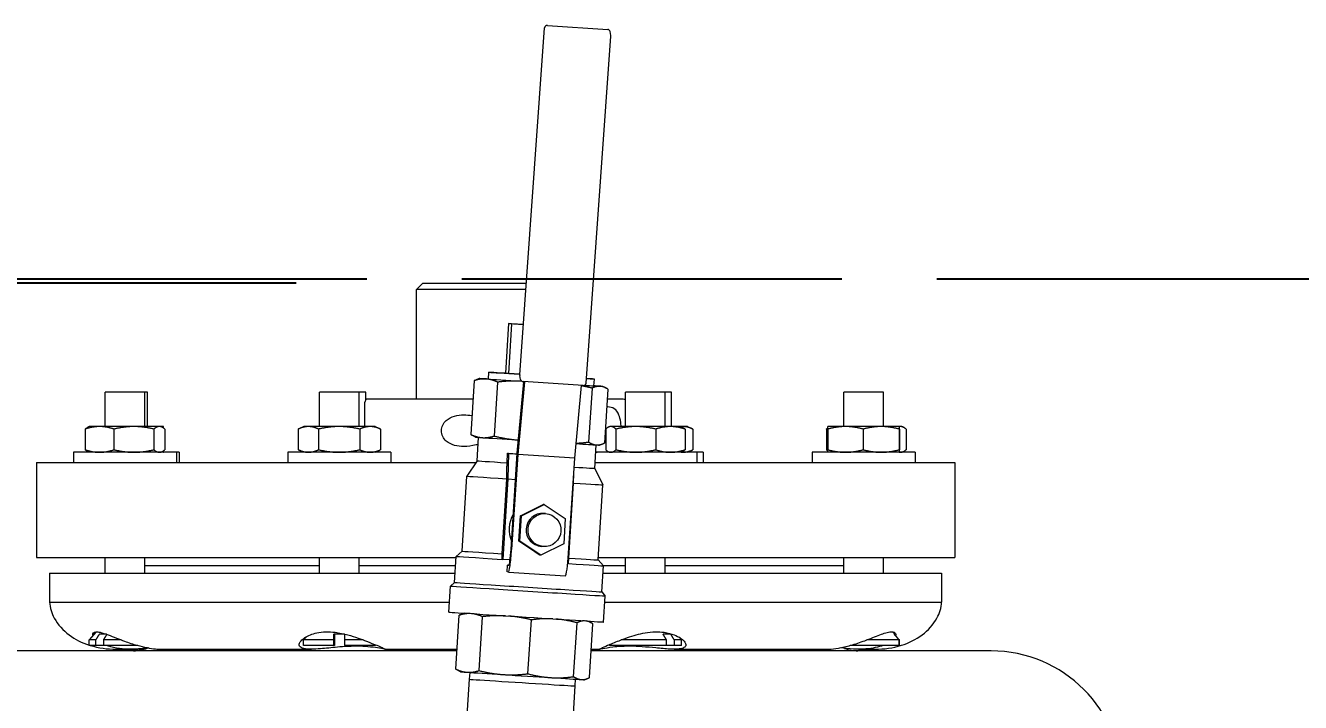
# Model space of a CAD drawing. Header units: inches. Extents: x 20 to 536, y 8 to 344.
# Drawn here: x 105.09 to 115.15, y 153.68 to 159.03 of the extents above; entities that cross this region are included whole.
import ezdxf

# ---------------------------------------------------------------- set-up
doc = ezdxf.new("R2010")
doc.units = ezdxf.units.IN
doc.header["$LTSCALE"] = 16
doc.header["$MEASUREMENT"] = 0
doc.linetypes.add('DASHED_SPACE', pattern=[0.2067, 0.1654, -0.0413])
for name, color, linetype, lineweight in [('Dimension (ANSI)', 7, 'Continuous', 25), ('Sketch Geometry (ANSI)', 7, 'Continuous', 25), ('Visible (ANSI)', 7, 'Continuous', 50)]:
    doc.layers.add(name, color=color, linetype=linetype, lineweight=lineweight)
doc.styles.add('MEMCOR Medium', font='arial.ttf')
doc.dimstyles.new('Default (ANSI)', dxfattribs={"dimscale": 16, "dimtxt": 0.15, "dimasz": 0.098425, "dimexe": 0.125, "dimexo": 0.0625, "dimgap": 0.031496, "dimtad": 0, "dimtih": 1, "dimtoh": 1, "dimdec": 4, "dimrnd": 1e-08, "dimzin": 3, "dimdsep": 46, "dimlunit": 5, "dimtxsty": 'MEMCOR Medium', "dimcen": 0.09, "dimdle": 0.393701, "dimclrd": 256, "dimclre": 256, "dimclrt": 256, "dimadec": 0, "dimazin": 1, "dimtfac": 0.8, "dimtofl": 0, "dimtmove": 0, "dimatfit": 3, "dimfxl": 1, "dimfrac": 1, "dimtolj": 1, "dimtzin": 4, "dimlwd": -1, "dimlwe": -1, "dimarcsym": 0})

# ---------------------------------------------------------------- blocks, each defined once
blk = doc.blocks.new('*D23')
at = {"layer": 'Defpoints', "color": 0, "transparency": 16777216}
for p in [(35.249, 156.991), (108.224, 156.991), (86.004, 47.744)]:
    blk.add_point(p, dxfattribs=at)
at = {"layer": 'Dimension (ANSI)', "transparency": 16777216}
for p, q in [((107.224, 156.991), (33.249, 156.991)), ((35.249, 155.416), (35.249, 97.173)), ((35.249, 49.319), (35.249, 88.193)), ((85.004, 47.744), (33.249, 47.744))]:
    blk.add_line(p, q, dxfattribs=at)
for points in [[(34.987, 155.416), (35.512, 155.416), (35.249, 156.991)], [(34.987, 49.319), (35.512, 49.319), (35.249, 47.744)]]:
    blk.add_solid(points, dxfattribs=at)
at = {"layer": 'Dimension (ANSI)', "transparency": 16777216, "char_height": 2.4, "attachment_point": 5, "style": 'MEMCOR Medium'}
for s, insert in [('\\A1; 109{\\H0.8x;\\S1#4;} in', (35.249, 95.131)), ('\\A1;[2774.9 mm]', (35.249, 90.641))]:
    blk.add_mtext(s, dxfattribs=dict(at, insert=insert))

msp = doc.modelspace()

# ---------------------------------------------------------------- linework, layer by layer
at = {"layer": 'Sketch Geometry (ANSI)', "linetype": 'DASHED_SPACE', "ltscale": 1.133667}
msp.add_line((145.275884, 157.022057), (32.797979, 157.022057), dxfattribs=at)
at = {"layer": 'Visible (ANSI)', "linetype": 'Continuous', "lineweight": 18}
for p, q in [((108.991604, 156.266251), (109.185978, 159.005812)), ((109.208138, 159.025171), (109.68417, 158.994723)), ((109.51384, 156.202646), (109.708213, 158.942207)), ((109.708033, 158.946794), (109.703485, 158.976994)), ((108.224477, 156.990967), (108.174477, 156.940967)), ((108.224477, 156.990967), (109.043023, 156.990967)), ((109.039476, 156.940967), (108.174477, 156.940967)), ((108.174477, 156.075968), (108.174477, 156.940967)), ((108.90135, 156.672143), (108.876201, 156.279247)), ((108.925071, 156.670317), (108.899923, 156.277421)), ((108.90135, 156.672143), (109.019865, 156.66456)), ((108.925071, 156.670317), (108.90135, 156.672143)), ((109.019843, 156.664253), (108.925071, 156.670317)), ((108.743268, 156.233387), (108.745037, 156.287495)), ((108.630538, 156.221715), (108.603304, 155.796238)), ((108.670378, 156.238053), (108.644758, 156.228045)), ((108.814629, 156.20973), (108.787395, 155.784252)), ((108.899923, 156.277421), (108.876201, 156.279247)), ((108.991979, 156.27153), (108.899923, 156.277421)), ((108.970047, 155.648188), (109.022565, 156.213293)), ((109.027122, 156.213001), (108.973715, 155.638325)), ((108.996333, 156.231463), (108.991785, 156.261664)), ((109.491679, 156.183286), (109.015647, 156.213735)), ((109.423782, 155.609537), (109.477189, 156.184213)), ((109.575486, 156.180118), (109.58063, 156.23401)), ((106.030462, 156.130968), (105.717962, 156.130968)), ((105.717962, 155.858968), (105.717962, 156.130968)), ((106.051534, 156.130968), (106.030462, 156.130968)), ((106.030462, 155.858968), (106.030462, 156.130968)), ((106.051534, 155.858968), (106.051534, 156.130968)), ((107.722971, 156.130968), (107.410471, 156.130968)), ((107.410471, 155.858968), (107.410471, 156.130968)), ((107.773843, 156.130968), (107.722971, 156.130968)), ((107.722971, 155.858968), (107.722971, 156.130968)), ((107.773843, 156.066756), (107.773843, 156.130968)), ((109.56082, 156.162001), (109.533586, 155.736523)), ((109.648376, 156.175453), (109.672898, 156.162049)), ((109.685811, 156.154216), (109.658577, 155.728738)), ((110.137611, 156.130968), (109.825111, 156.130968)), ((109.825111, 155.858968), (109.825111, 156.130968)), ((110.188484, 156.130968), (110.137611, 156.130968)), ((110.137611, 155.858968), (110.137611, 156.130968)), ((110.188484, 155.858968), (110.188484, 156.130968)), ((111.85992, 156.130968), (111.54742, 156.130968)), ((111.54742, 155.858968), (111.54742, 156.130968)), ((111.85992, 155.858968), (111.85992, 156.130968)), ((107.768227, 155.858968), (107.768227, 156.050968)), ((108.621209, 156.075968), (107.793227, 156.075968)), ((109.805727, 156.075968), (109.680803, 156.075968)), ((105.559518, 155.838661), (105.559518, 155.676275)), ((105.592712, 155.858968), (105.582088, 155.854014)), ((105.673432, 155.858968), (105.592712, 155.858968)), ((105.944694, 155.858968), (105.673432, 155.858968)), ((105.787347, 155.838661), (105.787347, 155.676275)), ((106.145474, 155.858968), (105.944694, 155.858968)), ((106.102041, 155.838661), (106.102041, 155.676275)), ((106.155712, 155.858968), (106.145474, 155.858968)), ((106.176774, 155.858968), (106.155712, 155.858968)), ((106.155712, 155.858968), (106.166337, 155.854014)), ((106.176784, 155.858968), (106.176774, 155.858968)), ((106.176784, 155.858968), (106.176795, 155.858963)), ((106.188907, 155.838661), (106.188907, 155.676275)), ((107.241685, 155.838661), (107.241685, 155.676275)), ((107.285221, 155.858968), (107.24329, 155.839415)), ((107.321715, 155.858968), (107.285221, 155.858968)), ((107.564264, 155.858968), (107.321715, 155.858968)), ((107.401746, 155.838661), (107.401746, 155.676275)), ((107.809269, 155.858968), (107.564264, 155.858968)), ((107.726782, 155.838661), (107.726782, 155.676275)), ((107.848221, 155.858968), (107.809269, 155.858968)), ((107.848221, 155.858968), (107.890152, 155.839415)), ((107.891756, 155.838661), (107.891756, 155.676275)), ((108.640739, 155.775), (108.616218, 155.788404)), ((109.668135, 155.838661), (109.668135, 155.676275)), ((109.699861, 155.858968), (109.6906, 155.854649)), ((109.708827, 155.858968), (109.699861, 155.858968)), ((109.906133, 155.858968), (109.708827, 155.858968)), ((109.74952, 155.838661), (109.74952, 155.676275)), ((110.178667, 155.858968), (109.906133, 155.858968)), ((110.062747, 155.838661), (110.062747, 155.676275)), ((110.262861, 155.858968), (110.178667, 155.858968)), ((110.274783, 155.858968), (110.262861, 155.858968)), ((110.262861, 155.858968), (110.272122, 155.854649)), ((110.313734, 155.858968), (110.274783, 155.858968)), ((110.294587, 155.838661), (110.294587, 155.676275)), ((110.313734, 155.858968), (110.355665, 155.839415)), ((110.35727, 155.838661), (110.35727, 155.676275)), ((111.410048, 155.838661), (111.410048, 155.676275)), ((111.420763, 155.838661), (111.420763, 155.676275)), ((111.42217, 155.858968), (111.422159, 155.858963)), ((111.560798, 155.858968), (111.42217, 155.858968)), ((111.842287, 155.858968), (111.560798, 155.858968)), ((111.700834, 155.838661), (111.700834, 155.676275)), ((111.985159, 155.858968), (111.842287, 155.858968)), ((111.983741, 155.838661), (111.983741, 155.676275)), ((111.98517, 155.858968), (111.985159, 155.858968)), ((111.996004, 155.858968), (111.98517, 155.858968)), ((111.98517, 155.858968), (111.985181, 155.858963)), ((111.986578, 155.838661), (111.986578, 155.676275)), ((112.006242, 155.858968), (111.996004, 155.858968)), ((112.006242, 155.858968), (112.016867, 155.854014)), ((112.039437, 155.838661), (112.039437, 155.676275)), ((108.653333, 155.588214), (108.665183, 155.77335)), ((109.582432, 155.528745), (109.594282, 155.71388)), ((109.618737, 155.7124), (109.644357, 155.722408)), ((106.280212, 155.655968), (105.468212, 155.655968)), ((105.468212, 155.655968), (105.468212, 155.575968)), ((105.592712, 155.655968), (105.582088, 155.660922)), ((106.155712, 155.655968), (106.166337, 155.660922)), ((106.176784, 155.655968), (106.176795, 155.655973)), ((106.301284, 155.655968), (106.280212, 155.655968)), ((106.280212, 155.655968), (106.280212, 155.575968)), ((106.301284, 155.655968), (106.301284, 155.575968)), ((107.972721, 155.655968), (107.160721, 155.655968)), ((107.160721, 155.655968), (107.160721, 155.575968)), ((107.285221, 155.655968), (107.24329, 155.675521)), ((107.848221, 155.655968), (107.890152, 155.675521)), ((107.972721, 155.655968), (107.972721, 155.575968)), ((108.653333, 155.588215), (108.5727, 155.467138)), ((108.889511, 155.572871), (108.894339, 155.648304)), ((108.894339, 155.648304), (108.900601, 155.647859)), ((108.900601, 155.647859), (108.896894, 155.446052)), ((108.900601, 155.647859), (108.969743, 155.643437)), ((108.973715, 155.638325), (108.925684, 154.887939)), ((108.932295, 155.058395), (108.970047, 155.648188)), ((109.423782, 155.609537), (108.973715, 155.638325)), ((109.375751, 154.859151), (109.423782, 155.609537)), ((110.387361, 155.655968), (109.590575, 155.655968)), ((109.699861, 155.655968), (109.6906, 155.660287)), ((110.262861, 155.655968), (110.272122, 155.660287)), ((110.313734, 155.655968), (110.355665, 155.675521)), ((110.438234, 155.655968), (110.387361, 155.655968)), ((110.387361, 155.655968), (110.387361, 155.575968)), ((110.438234, 155.655968), (110.438234, 155.575968)), ((112.10967, 155.655968), (111.29767, 155.655968)), ((111.29767, 155.655968), (111.29767, 155.575968)), ((111.42217, 155.655968), (111.422159, 155.655973)), ((111.98517, 155.655968), (111.985181, 155.655973)), ((112.006242, 155.655968), (112.016867, 155.660922)), ((112.10967, 155.655968), (112.10967, 155.575968)), ((105.174477, 155.575968), (108.645177, 155.575968)), ((105.174477, 155.575968), (105.174477, 154.825968)), ((109.414471, 155.412945), (109.415788, 155.484652)), ((109.582432, 155.528745), (109.64697, 155.398376)), ((109.585454, 155.575968), (112.424477, 155.575968)), ((112.424477, 155.575968), (112.424477, 154.825968)), ((108.534775, 154.874641), (108.5727, 155.467138)), ((108.850249, 154.854174), (108.888174, 155.446671)), ((108.896894, 155.446052), (108.856182, 154.810002)), ((108.896894, 155.446052), (108.956863, 155.442216)), ((109.373759, 154.776896), (109.414471, 155.412945)), ((109.411212, 155.413154), (109.414471, 155.412945)), ((109.609046, 154.805878), (109.64697, 155.398376)), ((108.994923, 155.155023), (109.174443, 155.244204)), ((109.003483, 155.154415), (109.183003, 155.243596)), ((109.183003, 155.243596), (109.174443, 155.244204)), ((109.183003, 155.243596), (109.349689, 155.13227)), ((108.982089, 154.954515), (108.994923, 155.155023)), ((108.990649, 154.953907), (109.003483, 155.154415)), ((109.003483, 155.154415), (108.994923, 155.155023)), ((109.194401, 155.172195), (109.179421, 155.17326)), ((109.349689, 155.13227), (109.336854, 154.931762)), ((108.921404, 154.888243), (108.932295, 155.058395)), ((108.990649, 154.953907), (108.982089, 154.954515)), ((109.098304, 154.876898), (108.982089, 154.954515)), ((109.157335, 154.842581), (108.990649, 154.953907)), ((109.336854, 154.931762), (109.157335, 154.842581)), ((109.175897, 154.911852), (109.160917, 154.912917)), ((105.174477, 154.825968), (108.48793, 154.825968)), ((105.717962, 154.700968), (105.717962, 154.825968)), ((106.030462, 154.700968), (106.030462, 154.825968)), ((107.410471, 154.700968), (107.410471, 154.825968)), ((107.722971, 154.700968), (107.722971, 154.825968)), ((108.475263, 154.628076), (108.488436, 154.833877)), ((108.534775, 154.874641), (108.488436, 154.833877)), ((108.856182, 154.810002), (108.851345, 154.810346)), ((108.913716, 154.806322), (108.856182, 154.810002)), ((109.157335, 154.842581), (109.14857, 154.843204)), ((109.373759, 154.776896), (109.368926, 154.777205)), ((109.609046, 154.805879), (109.649809, 154.75954)), ((109.610332, 154.825968), (112.424477, 154.825968)), ((109.825111, 154.700968), (109.825111, 154.825968)), ((110.137611, 154.700968), (110.137611, 154.825968)), ((111.54742, 154.700968), (111.54742, 154.825968)), ((111.85992, 154.700968), (111.85992, 154.825968)), ((105.279477, 154.700968), (108.479929, 154.700968)), ((105.279477, 154.700968), (105.279477, 154.47277)), ((106.030462, 154.761789), (107.410471, 154.761789)), ((107.722971, 154.761789), (108.483822, 154.761789)), ((108.889657, 154.71073), (108.893127, 154.764941)), ((108.9001, 154.709988), (108.889657, 154.71073)), ((108.893127, 154.764941), (108.90357, 154.764199)), ((108.90392, 154.764251), (108.893127, 154.764941)), ((108.900108, 154.709988), (109.350175, 154.6812)), ((109.636637, 154.553738), (109.649809, 154.759539)), ((109.64606, 154.700968), (112.319477, 154.700968)), ((109.647831, 154.761789), (109.825111, 154.761789)), ((110.137611, 154.761789), (111.54742, 154.761789)), ((112.319477, 154.700968), (112.319477, 154.47277)), ((108.429572, 154.393668), (108.442745, 154.599469)), ((108.475263, 154.628076), (108.442745, 154.59947)), ((109.636636, 154.553738), (109.665243, 154.52122)), ((109.65207, 154.315419), (109.665243, 154.52122)), ((105.279477, 154.47277), (108.434635, 154.47277)), ((108.55137, 154.385667), (108.526202, 154.375836)), ((109.662142, 154.47277), (112.319477, 154.47277)), ((108.484747, 153.944028), (108.511981, 154.369506)), ((108.668838, 153.932043), (108.696072, 154.35752)), ((109.054174, 153.907308), (109.081408, 154.332786)), ((109.415029, 153.884314), (109.442263, 154.309791)), ((109.530245, 154.323011), (109.554341, 154.30984)), ((109.540021, 153.876529), (109.567255, 154.302006)), ((105.645424, 154.238522), (105.590212, 154.175008)), ((105.644438, 154.175008), (105.590212, 154.175008)), ((105.590212, 154.130968), (105.590212, 154.175008)), ((105.644438, 154.130968), (105.644438, 154.175008)), ((105.729317, 154.218968), (105.672045, 154.218968)), ((105.703315, 154.175008), (105.703315, 154.130968)), ((105.843047, 154.175008), (105.703315, 154.175008)), ((107.302191, 154.197407), (107.282721, 154.175008)), ((107.522271, 154.175008), (107.282721, 154.175008)), ((107.282721, 154.130968), (107.282721, 154.175008)), ((107.522271, 154.130968), (107.522271, 154.175008)), ((107.606606, 154.218968), (107.522609, 154.218968)), ((107.527173, 154.175008), (107.527173, 154.130968)), ((107.606268, 154.175008), (107.606268, 154.130968)), ((107.753531, 154.175008), (107.606268, 154.175008)), ((110.148274, 154.175008), (109.79055, 154.175008)), ((110.181058, 154.218968), (110.121145, 154.218968)), ((110.148274, 154.130968), (110.148274, 154.175008)), ((110.208187, 154.175008), (110.208187, 154.130968)), ((110.265361, 154.175008), (110.208187, 154.175008)), ((110.247388, 154.195684), (110.265361, 154.175008)), ((110.265361, 154.130968), (110.265361, 154.175008)), ((111.98417, 154.175008), (111.729676, 154.175008)), ((111.932567, 154.238397), (111.949457, 154.218968)), ((111.949457, 154.218968), (111.945466, 154.218968)), ((111.98417, 154.130968), (111.98417, 154.175008)), ((111.984903, 154.175008), (111.984903, 154.130968)), ((108.493937, 154.0876), (104.889477, 154.0876)), ((105.644438, 154.130968), (105.590212, 154.130968)), ((105.703315, 154.130968), (105.644438, 154.130968)), ((105.974407, 154.130968), (105.703315, 154.130968)), ((105.804277, 154.100968), (105.919679, 154.100968)), ((105.919679, 154.100968), (105.934488, 154.100968)), ((106.155943, 154.100968), (107.345383, 154.100968)), ((107.522271, 154.130968), (107.282721, 154.130968)), ((107.527173, 154.130968), (107.522271, 154.130968)), ((107.850721, 154.130968), (107.606268, 154.130968)), ((107.850721, 154.130968), (107.850721, 154.136368)), ((107.925945, 154.100968), (108.494793, 154.100968)), ((112.709477, 154.0876), (109.553531, 154.0876)), ((109.554387, 154.100968), (109.622875, 154.100968)), ((109.697361, 154.130968), (109.697361, 154.137587)), ((110.148274, 154.130968), (109.697361, 154.130968)), ((110.208187, 154.130968), (110.148274, 154.130968)), ((110.20765, 154.100968), (111.418033, 154.100968)), ((110.265361, 154.130968), (110.208187, 154.130968)), ((111.98417, 154.130968), (111.597907, 154.130968)), ((111.664467, 154.100968), (111.794677, 154.100968)), ((111.984903, 154.130968), (111.98417, 154.130968)), ((108.522183, 153.922791), (108.497661, 153.936195)), ((108.595059, 153.917983), (108.589929, 153.864234)), ((109.50018, 153.860191), (109.5258, 153.870199)), ((108.589929, 153.864234), (108.404634, 150.969371)), ((109.425522, 153.810749), (109.240227, 150.915886)), ((109.427286, 153.864713), (109.425522, 153.810749))]:
    msp.add_line(p, q, dxfattribs=at)
for centre, radius, start, end in [((109.206805, 159.004334), 0.02088, 86.3401299, 175.9416318), ((109.682837, 158.973885), 0.02088, 8.5640902, 86.3401299), ((109.687386, 158.943684), 0.02088, 355.9416318, 8.5640902), ((109.012432, 156.264773), 0.02088, 175.9416318, 188.5640902), ((109.01698, 156.234573), 0.02088, 188.5640902, 266.3401299), ((109.493012, 156.204124), 0.02088, 266.3401299, 355.9416318), ((107.793227, 156.050968), 0.025, 90, 180), ((109.805727, 156.050968), 0.025, 39.1630349, 90), ((105.56799, 154.487968), 0.288913, 183.0153263, 209.3417204), ((112.030964, 154.487968), 0.288913, 330.6582796, 356.9846737), ((105.68161, 154.551837), 0.419254, 209.3417204, 233.6149039), ((111.917344, 154.551837), 0.419254, 306.3850961, 330.6582796), ((105.755802, 154.652523), 0.544322, 233.6149039, 252.289212), ((111.843153, 154.652523), 0.544322, 286.9731481, 306.3850961), ((105.804277, 154.811345), 0.710378, 253.2893255, 270), ((105.915853, 154.505654), 0.418848, 273.528454, 289.10183), ((111.683102, 154.505654), 0.418848, 252.011788, 266.471546), ((111.794677, 154.811345), 0.710378, 270, 286.9731481), ((112.709477, 153.050968), 1.036632, 270, 90)]:
    msp.add_arc(centre, radius, start, end, dxfattribs=at)
for centre, major_axis, ratio, start_param, end_param in [((109.162834, 156.260753), (-0.417797, 0.026742), 0.00055745, 5.468476742, 7.432712347), ((109.159377, 156.206753), (-0.488999, 0.0313), 0.00055745, 5.969558321, 6.754956485), ((109.159377, 156.206753), (-0.488999, 0.0313), 0.00055745, 5.730178805, 5.969558321), ((109.159377, 156.206753), (0.488999, -0.0313), 0.00055745, 3.613363305, 4.395474896), ((109.159377, 156.206753), (0.488999, -0.0313), 0.00055745, 5.485021073, 5.969558322), ((109.162834, 156.260753), (0.417797, -0.026742), 0.00055745, 5.72112586, 6.84523705), ((109.159377, 156.206753), (-0.488999, 0.0313), 0.00055745, 3.613363305, 3.694598652), ((109.159377, 156.206753), (0.488999, -0.0313), 0.00055745, 5.969558322, 6.754956485), ((109.129738, 155.7437), (-0.488999, 0.0313), 0.00055745, 0.001195455, 0.471771178), ((109.129738, 155.7437), (-0.488999, 0.0313), 0.00055745, 0.471771178, 1.257169341), ((109.129738, 155.7437), (-0.488999, 0.0313), 0.00055745, 1.257169341, 1.259170105), ((109.129738, 155.7437), (0.488999, -0.0313), 0.00055745, 5.385083553, 5.969558321), ((109.129738, 155.7437), (0.488999, -0.0313), 0.00055745, 5.969558321, 6.281989851), ((109.117882, 155.55848), (-0.464549, 0.029735), 0.00055745, 0.000001906, 1.056909234), ((109.122711, 155.633913), (0.464549, -0.029735), 0.00055745, 4.198500544, 4.376883558), ((109.117882, 155.55848), (0.464549, -0.029735), 0.00055745, 5.418386099, 6.283185308), ((109.109835, 155.432757), (-0.537135, 0.034381), 0.00055745, 6.282863463, 7.428630638), ((109.109835, 155.432757), (0.537135, -0.034381), 0.00055745, 5.315468173, 6.283507151), ((109.170169, 155.043088), (-0.009252, -0.130172), 0.996875275, 3.141592654, 6.283185307), ((109.131127, 155.045863), (-0.016037, -0.225631), 0.996875275, 4.231960817, 5.206931402), ((108.911555, 154.888943), (-0.011447, -0.178956), 0.078989711, 6.28262611, 7.853422437), ((108.911555, 154.888943), (-0.007979, -0.124745), 0.078989711, 6.28262611, 7.853422437), ((109.084175, 154.877902), (-0.297847, 0.198636), 0.019575335, 4.507539521, 4.677991472), ((109.069123, 154.796708), (-0.580687, 0.037169), 0.00055745, 6.282627857, 7.469583675), ((109.07191, 154.84026), (-0.537135, 0.034381), 0.00055745, 0.000001901, 1.145446443), ((109.361622, 154.860155), (-0.011447, -0.178956), 0.078989711, 0, 1.57023713), ((109.069123, 154.796708), (0.580687, -0.037169), 0.00055745, 5.264690153, 6.283742757), ((109.07191, 154.84026), (0.537135, -0.034381), 0.00055745, 5.315474837, 6.283185308), ((109.053994, 154.560345), (-0.611249, 0.039125), 0.00055745, 6.282627857, 9.425335411), ((109.05595, 154.590907), (-0.580687, 0.037169), 0.00055745, 0.000001907, 3.141594561), ((109.040821, 154.354544), (-0.611249, 0.039125), 0.00055745, 0.000001919, 3.141594572), ((109.011182, 153.891491), (-0.488999, 0.0313), 0.00055745, 0.001195456, 0.471771178), ((109.011182, 153.891491), (-0.488999, 0.0313), 0.00055745, 0.471771178, 1.257169341), ((109.011182, 153.891491), (-0.488999, 0.0313), 0.00055745, 1.257169441, 2.042567642), ((109.011182, 153.891491), (0.488999, -0.0313), 0.00055745, 5.184160158, 5.969558321), ((109.007725, 153.837491), (0.417797, -0.026742), 0.00055745, 3.141575233, 6.283202728), ((109.011182, 153.891491), (0.488999, -0.0313), 0.00055745, 5.969558322, 6.281989852)]:
    msp.add_ellipse(centre, major_axis=major_axis, ratio=ratio, start_param=start_param, end_param=end_param, dxfattribs=at)
msp.add_ellipse((109.185149, 155.042024), major_axis=(0.009252, 0.130172), ratio=0.996875275, dxfattribs=at)
for points, weights in [([(108.723786, 156.23451), (108.679584, 156.237388), (108.630538, 156.221715)], [1, 1.0562990584, 1.07162109099]), ([(108.630538, 156.221715), (108.637778, 156.225318), (108.644758, 156.228045)], [1.07162109099, 1.06829050345, 1.06302371965]), ([(108.814629, 156.20973), (108.767988, 156.231632), (108.723786, 156.23451)], [1.07162109099, 1.0562990584, 1]), ([(109.006974, 156.216247), (108.915174, 156.221991), (108.814629, 156.20973)], [1.00087659266, 1.05641868253, 1.07162109099]), ([(109.56082, 156.162001), (109.517796, 156.173509), (109.476868, 156.180762)], [1.07162109099, 1.06444578762, 1.04828403338]), ([(109.624518, 156.176896), (109.594507, 156.178765), (109.56082, 156.162001)], [1, 1.0562990584, 1.07162109099]), ([(109.685811, 156.154216), (109.65453, 156.175026), (109.624518, 156.176896)], [1.07162109099, 1.0562990584, 1]), ([(105.673432, 155.858968), (105.620564, 155.858968), (105.559518, 155.838661)], [1, 1.0379548493, 1]), ([(105.559518, 155.838661), (105.571405, 155.849032), (105.582088, 155.854014)], [1, 1.01903065952, 1.01897727532]), ([(105.787347, 155.838661), (105.7263, 155.858968), (105.673432, 155.858968)], [1, 1.0379548493, 1]), ([(105.944694, 155.858968), (105.871669, 155.858968), (105.787347, 155.838661)], [1, 1.0379548493, 1]), ([(106.102041, 155.838661), (106.017719, 155.858968), (105.944694, 155.858968)], [1, 1.0379548493, 1]), ([(106.145474, 155.858968), (106.125317, 155.858968), (106.102041, 155.838661)], [1, 1.0379548493, 1]), ([(106.188907, 155.838661), (106.165631, 155.858968), (106.145474, 155.858968)], [1, 1.0379548493, 1]), ([(106.176774, 155.858968), (106.176297, 155.858968), (106.175784, 155.848714)], [1, 1.02717804113, 1.01543373462]), ([(106.17783, 155.847341), (106.17728, 155.858968), (106.176774, 155.858968)], [1.01377200719, 1.02891651, 1]), ([(107.321715, 155.858968), (107.284573, 155.858968), (107.241685, 155.838661)], [1, 1.0379548493, 1]), ([(107.401746, 155.838661), (107.358858, 155.858968), (107.321715, 155.858968)], [1, 1.0379548493, 1]), ([(107.564264, 155.858968), (107.488839, 155.858968), (107.401746, 155.838661)], [1, 1.0379548493, 1]), ([(107.726782, 155.838661), (107.639689, 155.858968), (107.564264, 155.858968)], [1, 1.0379548493, 1]), ([(107.809269, 155.858968), (107.770987, 155.858968), (107.726782, 155.838661)], [1, 1.0379548493, 1]), ([(107.891756, 155.838661), (107.847552, 155.858968), (107.809269, 155.858968)], [1, 1.0379548493, 1]), ([(107.890152, 155.839415), (107.890952, 155.839042), (107.891756, 155.838661)], [1.00134783282, 1.00068632708, 1]), ([(108.616218, 155.788404), (108.60983, 155.791896), (108.603304, 155.796238)], [1.06333022529, 1.06838794082, 1.07162109099]), ([(108.603304, 155.796238), (108.649945, 155.774335), (108.694147, 155.771457)], [1.07162109099, 1.0562990584, 1]), ([(108.694147, 155.771457), (108.738349, 155.76858), (108.787395, 155.784252)], [1, 1.0562990584, 1.07162109099]), ([(108.787395, 155.784252), (108.886338, 155.759037), (108.97886, 155.753098)], [1.07162109099, 1.0562990584, 1]), ([(109.708827, 155.858968), (109.689942, 155.858968), (109.668135, 155.838661)], [1, 1.0379548493, 1]), ([(109.74952, 155.838661), (109.727713, 155.858968), (109.708827, 155.858968)], [1, 1.0379548493, 1]), ([(109.906133, 155.858968), (109.833449, 155.858968), (109.74952, 155.838661)], [1, 1.0379548493, 1]), ([(110.062747, 155.838661), (109.978818, 155.858968), (109.906133, 155.858968)], [1, 1.0379548493, 1]), ([(110.178667, 155.858968), (110.124868, 155.858968), (110.062747, 155.838661)], [1, 1.0379548493, 1]), ([(110.294587, 155.838661), (110.232466, 155.858968), (110.178667, 155.858968)], [1, 1.0379548493, 1]), ([(110.274783, 155.858968), (110.269252, 155.858968), (110.263706, 155.858574)], [1, 1.00531032451, 1.00913469679]), ([(110.272122, 155.854649), (110.28273, 155.849703), (110.294587, 155.838661)], [1.01888705873, 1.02028697131, 1]), ([(110.35727, 155.838661), (110.313065, 155.858968), (110.274783, 155.858968)], [1, 1.0379548493, 1]), ([(110.355665, 155.839415), (110.356465, 155.839042), (110.35727, 155.838661)], [1.00134783282, 1.00068632708, 1]), ([(111.410048, 155.838661), (111.415749, 155.843636), (111.421124, 155.847341)], [1, 1.0090383393, 1.01377200719]), ([(111.420898, 155.842138), (111.415536, 155.840487), (111.410048, 155.838661)], [1.00602302446, 1.00329810217, 1]), ([(111.420763, 155.838661), (111.421511, 155.858661), (111.422159, 155.858963)], [1, 1.03735902917, 1.00117293374]), ([(111.560798, 155.858968), (111.495807, 155.858968), (111.420763, 155.838661)], [1, 1.0379548493, 1]), ([(111.700834, 155.838661), (111.625789, 155.858968), (111.560798, 155.858968)], [1, 1.0379548493, 1]), ([(111.842287, 155.858968), (111.776638, 155.858968), (111.700834, 155.838661)], [1, 1.0379548493, 1]), ([(111.983741, 155.838661), (111.907936, 155.858968), (111.842287, 155.858968)], [1, 1.0379548493, 1]), ([(111.985159, 155.858968), (111.984501, 155.858968), (111.983741, 155.838661)], [1, 1.0379548493, 1]), ([(111.986578, 155.838661), (111.985818, 155.858968), (111.985159, 155.858968)], [1, 1.0379548493, 1]), ([(111.996004, 155.858968), (111.990779, 155.858968), (111.985502, 155.857695)], [1, 1.00957055719, 1.01431456038]), ([(112.039437, 155.838661), (112.016161, 155.858968), (111.996004, 155.858968)], [1, 1.0379548493, 1]), ([(108.97886, 155.753098), (108.979325, 155.753068), (108.979791, 155.753038)], [1, 1.00026821372, 1.0005354974]), ([(109.434794, 155.728032), (109.48251, 155.729634), (109.533586, 155.736523)], [1.04302723394, 1.06332733137, 1.07162109099]), ([(109.533586, 155.736523), (109.564867, 155.715712), (109.594879, 155.713843)], [1.07162109099, 1.0562990584, 1]), ([(109.594879, 155.713843), (109.624891, 155.711974), (109.658577, 155.728738)], [1, 1.0562990584, 1.07162109099]), ([(105.559518, 155.676275), (105.620564, 155.655968), (105.673432, 155.655968)], [1, 1.0379548493, 1]), ([(105.582088, 155.660922), (105.571405, 155.665904), (105.559518, 155.676275)], [1.01897727532, 1.01903065952, 1]), ([(105.673432, 155.655968), (105.7263, 155.655968), (105.787347, 155.676275)], [1, 1.0379548493, 1]), ([(105.787347, 155.676275), (105.871669, 155.655968), (105.944694, 155.655968)], [1, 1.0379548493, 1]), ([(105.944694, 155.655968), (106.017719, 155.655968), (106.102041, 155.676275)], [1, 1.0379548493, 1]), ([(106.102041, 155.676275), (106.125317, 155.655968), (106.145474, 155.655968)], [1, 1.0379548493, 1]), ([(106.145474, 155.655968), (106.165631, 155.655968), (106.188907, 155.676275)], [1, 1.0379548493, 1]), ([(106.175784, 155.666222), (106.176297, 155.655968), (106.176774, 155.655968)], [1.01543373462, 1.02717804113, 1]), ([(106.176774, 155.655968), (106.17728, 155.655968), (106.17783, 155.667595)], [1, 1.02891651, 1.01377200719]), ([(107.241685, 155.676275), (107.284573, 155.655968), (107.321715, 155.655968)], [1, 1.0379548493, 1]), ([(107.321715, 155.655968), (107.358858, 155.655968), (107.401746, 155.676275)], [1, 1.0379548493, 1]), ([(107.401746, 155.676275), (107.488839, 155.655968), (107.564264, 155.655968)], [1, 1.0379548493, 1]), ([(107.564264, 155.655968), (107.639689, 155.655968), (107.726782, 155.676275)], [1, 1.0379548493, 1]), ([(107.726782, 155.676275), (107.770987, 155.655968), (107.809269, 155.655968)], [1, 1.0379548493, 1]), ([(107.809269, 155.655968), (107.847552, 155.655968), (107.891756, 155.676275)], [1, 1.0379548493, 1]), ([(107.891756, 155.676275), (107.890952, 155.675894), (107.890152, 155.675521)], [1, 1.00068632708, 1.00134783282]), ([(109.668135, 155.676275), (109.689942, 155.655968), (109.708827, 155.655968)], [1, 1.0379548493, 1]), ([(109.708827, 155.655968), (109.727713, 155.655968), (109.74952, 155.676275)], [1, 1.0379548493, 1]), ([(109.74952, 155.676275), (109.833449, 155.655968), (109.906133, 155.655968)], [1, 1.0379548493, 1]), ([(109.906133, 155.655968), (109.978818, 155.655968), (110.062747, 155.676275)], [1, 1.0379548493, 1]), ([(110.062747, 155.676275), (110.124868, 155.655968), (110.178667, 155.655968)], [1, 1.0379548493, 1]), ([(110.178667, 155.655968), (110.232466, 155.655968), (110.294587, 155.676275)], [1, 1.0379548493, 1]), ([(110.263706, 155.656362), (110.269252, 155.655968), (110.274783, 155.655968)], [1.00913469679, 1.00531032451, 1]), ([(110.294587, 155.676275), (110.28273, 155.665233), (110.272122, 155.660287)], [1, 1.02028697131, 1.01888705873]), ([(110.274783, 155.655968), (110.313065, 155.655968), (110.35727, 155.676275)], [1, 1.0379548493, 1]), ([(110.35727, 155.676275), (110.356465, 155.675894), (110.355665, 155.675521)], [1, 1.00068632708, 1.00134783282]), ([(111.421124, 155.667595), (111.415749, 155.671301), (111.410048, 155.676275)], [1.01377200719, 1.0090383393, 1]), ([(111.410048, 155.676275), (111.415536, 155.674449), (111.420898, 155.672798)], [1, 1.00329810217, 1.00602302446]), ([(111.422159, 155.655973), (111.421511, 155.656275), (111.420763, 155.676275)], [1.00117293374, 1.03735902917, 1]), ([(111.420763, 155.676275), (111.495807, 155.655968), (111.560798, 155.655968)], [1, 1.0379548493, 1]), ([(111.560798, 155.655968), (111.625789, 155.655968), (111.700834, 155.676275)], [1, 1.0379548493, 1]), ([(111.700834, 155.676275), (111.776638, 155.655968), (111.842287, 155.655968)], [1, 1.0379548493, 1]), ([(111.842287, 155.655968), (111.907936, 155.655968), (111.983741, 155.676275)], [1, 1.0379548493, 1]), ([(111.983741, 155.676275), (111.984501, 155.655968), (111.985159, 155.655968)], [1, 1.0379548493, 1]), ([(111.985159, 155.655968), (111.985818, 155.655968), (111.986578, 155.676275)], [1, 1.0379548493, 1]), ([(111.985502, 155.657241), (111.990779, 155.655968), (111.996004, 155.655968)], [1.01431456038, 1.00957055719, 1]), ([(111.996004, 155.655968), (112.016161, 155.655968), (112.039437, 155.676275)], [1, 1.0379548493, 1]), ([(108.888174, 155.446671), (108.888999, 155.516034), (108.889511, 155.572871)], [1, 1.00361912604, 1]), ([(108.851345, 154.810346), (108.850791, 154.833348), (108.850249, 154.854174)], [1, 1.0009720909, 1.00000480453]), ([(108.598045, 154.382649), (108.557192, 154.383953), (108.511981, 154.369506)], [1.00740285496, 1.04990218399, 1.05740736242]), ([(108.511981, 154.369506), (108.519222, 154.373109), (108.526202, 154.375836)], [1.05740736242, 1.05564784052, 1.05196494896]), ([(108.696072, 154.35752), (108.652962, 154.377765), (108.612171, 154.381737)], [1.05740736242, 1.04988205508, 1.00717463654]), ([(108.878306, 154.364616), (108.791287, 154.369132), (108.696072, 154.35752)], [1.00577148807, 1.04975925876, 1.05740736242]), ([(109.081408, 154.332786), (108.988414, 154.356485), (108.901496, 154.363128)], [1.05740736242, 1.04975615875, 1.00573582291]), ([(109.25195, 154.340708), (109.170545, 154.344808), (109.081408, 154.332786)], [1.00586984705, 1.0497678135, 1.05740736242]), ([(109.442263, 154.309791), (109.35544, 154.333015), (109.274227, 154.339287)], [1.05740736242, 1.04977281292, 1.00592728635]), ([(109.500829, 154.324874), (109.473179, 154.325177), (109.442263, 154.309791)], [1.00777303754, 1.04993492905, 1.05740736242]), ([(109.567255, 154.302006), (109.538653, 154.321034), (109.511289, 154.324211)], [1.05740736242, 1.04996260189, 1.00808484011]), ([(105.644438, 154.175008), (105.659237, 154.198614), (105.672045, 154.218968)], [1, 1.00267954782, 1]), ([(105.730623, 154.218494), (105.717942, 154.198341), (105.703315, 154.175008)], [1.00006147459, 1.00264844961, 1]), ([(107.522271, 154.175008), (107.522452, 154.198614), (107.522609, 154.218968)], [1, 1.00267954782, 1]), ([(107.526835, 154.218968), (107.526992, 154.198614), (107.527173, 154.175008)], [1, 1.00267954782, 1]), ([(107.606606, 154.218968), (107.606449, 154.198614), (107.606268, 154.175008)], [1, 1.00267954782, 1]), ([(110.148274, 154.175008), (110.133731, 154.198614), (110.121145, 154.218968)], [1, 1.00267954782, 1]), ([(110.181058, 154.218968), (110.193644, 154.198614), (110.208187, 154.175008)], [1, 1.00267954782, 1]), ([(111.98417, 154.175008), (111.963422, 154.198614), (111.945466, 154.218968)], [1, 1.00267954782, 1]), ([(111.946199, 154.218968), (111.964155, 154.198614), (111.984903, 154.175008)], [1, 1.00267954782, 1]), ([(108.497661, 153.936195), (108.491274, 153.939687), (108.484747, 153.944028)], [1.05217908942, 1.05569938826, 1.05740736242]), ([(108.484747, 153.944028), (108.531389, 153.922126), (108.57559, 153.919248)], [1.05740736242, 1.04927042368, 1]), ([(108.57559, 153.919248), (108.619792, 153.91637), (108.668838, 153.932043)], [1, 1.04927042368, 1.05740736242]), ([(108.668838, 153.932043), (108.767781, 153.906827), (108.860303, 153.900888)], [1.05740736242, 1.04927042368, 1]), ([(108.860303, 153.900888), (108.952826, 153.894949), (109.054174, 153.907308)], [1, 1.04927042368, 1.05740736242]), ([(109.054174, 153.907308), (109.146754, 153.882545), (109.233399, 153.877024)], [1.05740736242, 1.04927042368, 1]), ([(109.233399, 153.877024), (109.320043, 153.871502), (109.415029, 153.884314)], [1, 1.04927042368, 1.05740736242]), ([(109.415029, 153.884314), (109.446311, 153.863503), (109.476323, 153.861634)], [1.05740736242, 1.04927042368, 1]), ([(109.476323, 153.861634), (109.506334, 153.859765), (109.540021, 153.876529)], [1, 1.04927042368, 1.05740736242])]:
    msp.add_rational_spline(points, weights, degree=2, dxfattribs=at)
for points, knots in [([(109.790208, 155.858954), (109.789446, 155.870948), (109.78826, 155.882781), (109.783518, 155.915372), (109.778726, 155.934388), (109.764047, 155.972471), (109.751564, 155.989192), (109.720855, 156.00966), (109.702576, 156.013468), (109.681751, 156.013468), (109.67929, 156.013404), (109.676786, 156.013277)], [-2.0948779485, -2.0948779485, -2.0948779485, -2.0948779485, -2.0043947784, -2.0043947784, -1.8310281921, -1.8310281921, -1.5580428826, -1.5580428826, -1.2850575731, -1.2850575731, -1.2492222694, -1.2492222694, -1.2492222694, -1.2492222694]), ([(108.548606, 155.700968), (108.524568, 155.700968), (108.498618, 155.703695), (108.450211, 155.717692), (108.427744, 155.72896), (108.399136, 155.75435), (108.389034, 155.766776), (108.375256, 155.794973), (108.371594, 155.81076), (108.371594, 155.841176), (108.375256, 155.856963), (108.389034, 155.88516), (108.399136, 155.897586), (108.427744, 155.922976), (108.450211, 155.934244), (108.498618, 155.948241), (108.524568, 155.950968), (108.569093, 155.950968), (108.590871, 155.949009), (108.612841, 155.945205)], [-1.948317636, -1.948317636, -1.948317636, -1.948317636, -1.759474537, -1.759474537, -1.570631438, -1.570631438, -1.454744418, -1.454744418, -1.338857398, -1.338857398, -1.222970378, -1.222970378, -1.107083358, -1.107083358, -0.918240259, -0.918240259, -0.72939716, -0.72939716, -0.568450851, -0.568450851, -0.568450851, -0.568450851]), ([(108.661656, 155.718195), (108.656283, 155.716597), (108.650872, 155.715103), (108.612723, 155.705343), (108.579224, 155.700968), (108.548606, 155.700968)], [0.4489336958, 0.4489336958, 0.4489336958, 0.4489336958, 0.4888662194, 0.4888662194, 0.7293971599, 0.7293971599, 0.7293971599, 0.7293971599]), ([(105.621297, 154.214317), (105.620415, 154.220465), (105.621652, 154.225831), (105.628877, 154.234747), (105.635624, 154.237752), (105.654067, 154.239202), (105.66524, 154.237922), (105.696372, 154.230688), (105.717735, 154.223362), (105.741939, 154.214317)], [-0.8535301079, -0.8535301079, -0.8535301079, -0.8535301079, -0.6739316263, -0.6739316263, -0.4624536577, -0.4624536577, -0.2648034271, -0.2648034271, -0.0002117128, -0.0002117128, -0.0002117128, -0.0002117128]), ([(105.741939, 154.214317), (105.761784, 154.206902), (105.78353, 154.198236), (105.826797, 154.181228), (105.848097, 154.172943), (105.90238, 154.153004), (105.936518, 154.141452), (105.970984, 154.131911)], [-0.6769256708, -0.6769256708, -0.6769256708, -0.6769256708, -0.4606748166, -0.4606748166, -0.2728986872, -0.2728986872, -0.0000638683, -0.0000638683, -0.0000638683, -0.0000638683]), ([(107.248305, 154.131911), (107.245701, 154.142464), (107.251833, 154.155479), (107.279701, 154.184839), (107.305001, 154.201474), (107.337334, 154.214317)], [-0.6792556919, -0.6792556919, -0.6792556919, -0.6792556919, -0.3757831363, -0.3757831363, -0.0000653418, -0.0000653418, -0.0000653418, -0.0000653418]), ([(107.337334, 154.214317), (107.352809, 154.220465), (107.370003, 154.225831), (107.410563, 154.234747), (107.434301, 154.237752), (107.483118, 154.239202), (107.507561, 154.237922), (107.566176, 154.230688), (107.600266, 154.223362), (107.633783, 154.214317)], [-0.8535301079, -0.8535301079, -0.8535301079, -0.8535301079, -0.6739316263, -0.6739316263, -0.4624536577, -0.4624536577, -0.2648034271, -0.2648034271, -0.0002117128, -0.0002117128, -0.0002117128, -0.0002117128]), ([(107.633783, 154.214317), (107.661262, 154.206902), (107.688422, 154.198236), (107.737247, 154.181228), (107.759308, 154.172943), (107.810449, 154.153004), (107.838399, 154.141452), (107.861531, 154.131911)], [-0.6769256708, -0.6769256708, -0.6769256708, -0.6769256708, -0.4606748166, -0.4606748166, -0.2728986872, -0.2728986872, -0.0000638683, -0.0000638683, -0.0000638683, -0.0000638683]), ([(109.683839, 154.131911), (109.708926, 154.142464), (109.74001, 154.155479), (109.81567, 154.184839), (109.862305, 154.201474), (109.909874, 154.214317)], [-0.6792556919, -0.6792556919, -0.6792556919, -0.6792556919, -0.3757831363, -0.3757831363, -0.0000653418, -0.0000653418, -0.0000653418, -0.0000653418]), ([(109.909874, 154.214317), (109.932642, 154.220465), (109.955721, 154.225831), (110.005857, 154.234747), (110.032679, 154.237752), (110.083274, 154.239202), (110.106669, 154.237922), (110.158431, 154.230688), (110.185278, 154.223362), (110.208474, 154.214317)], [-0.8535301079, -0.8535301079, -0.8535301079, -0.8535301079, -0.6739316263, -0.6739316263, -0.4624536577, -0.4624536577, -0.2648034271, -0.2648034271, -0.0002117128, -0.0002117128, -0.0002117128, -0.0002117128]), ([(110.208474, 154.214317), (110.227491, 154.206902), (110.244155, 154.198236), (110.269938, 154.181228), (110.279837, 154.172943), (110.297878, 154.153004), (110.303267, 154.141452), (110.301514, 154.131911)], [-0.6769256708, -0.6769256708, -0.6769256708, -0.6769256708, -0.4606748166, -0.4606748166, -0.2728986872, -0.2728986872, -0.0000638683, -0.0000638683, -0.0000638683, -0.0000638683]), ([(111.601326, 154.131911), (111.639408, 154.142464), (111.677235, 154.155479), (111.756368, 154.184839), (111.797019, 154.201474), (111.831959, 154.214317)], [-0.6792556919, -0.6792556919, -0.6792556919, -0.6792556919, -0.3757831363, -0.3757831363, -0.0000653418, -0.0000653418, -0.0000653418, -0.0000653418]), ([(111.831959, 154.214317), (111.848683, 154.220465), (111.864127, 154.225831), (111.894469, 154.234747), (111.908664, 154.237752), (111.931399, 154.239202), (111.940042, 154.237922), (111.95463, 154.230688), (111.958508, 154.223362), (111.957794, 154.214317)], [-0.8535301079, -0.8535301079, -0.8535301079, -0.8535301079, -0.6739316263, -0.6739316263, -0.4624536577, -0.4624536577, -0.2648034271, -0.2648034271, -0.0002117128, -0.0002117128, -0.0002117128, -0.0002117128]), ([(105.919679, 154.100968), (105.913007, 154.100968), (105.906291, 154.101048), (105.867877, 154.102018), (105.836724, 154.104792), (105.776209, 154.114929), (105.74831, 154.122253), (105.724025, 154.130968)], [-0.5544741269, -0.5544741269, -0.5544741269, -0.5544741269, -0.5029201571, -0.5029201571, -0.2611375595, -0.2611375595, -0.0091248321, -0.0091248321, -0.0091248321, -0.0091248321]), ([(106.061087, 154.110847), (106.041407, 154.108453), (106.020542, 154.106156), (105.973587, 154.102328), (105.947001, 154.100968), (105.919679, 154.100968)], [-0.9471784362, -0.9471784362, -0.9471784362, -0.9471784362, -0.765579916, -0.765579916, -0.5544741269, -0.5544741269, -0.5544741269, -0.5544741269]), ([(105.934488, 154.100968), (105.947911, 154.100968), (105.96125, 154.101294), (105.999223, 154.10298), (106.022935, 154.104966), (106.045203, 154.107276)], [-2.352656407, -2.352656407, -2.352656407, -2.352656407, -2.2552571829, -2.2552571829, -2.0719108359, -2.0719108359, -2.0719108359, -2.0719108359]), ([(105.970984, 154.131911), (105.997054, 154.124693), (106.022978, 154.118358), (106.072028, 154.108552), (106.09462, 154.105114), (106.13028, 154.101629), (106.143912, 154.100968), (106.155943, 154.100968)], [-2.8715444606, -2.8715444606, -2.8715444606, -2.8715444606, -2.678099034, -2.678099034, -2.4912401766, -2.4912401766, -2.3526564069, -2.3526564069, -2.3526564069, -2.3526564069]), ([(107.345383, 154.100968), (107.340066, 154.100968), (107.334899, 154.101048), (107.306424, 154.102018), (107.287484, 154.104792), (107.258793, 154.115114), (107.250557, 154.122781), (107.248305, 154.131911)], [-0.5544741269, -0.5544741269, -0.5544741269, -0.5544741269, -0.5029201571, -0.5029201571, -0.2611375595, -0.2611375595, -0.0000887065, -0.0000887065, -0.0000887065, -0.0000887065]), ([(107.925945, 154.100968), (107.92448, 154.100968), (107.921979, 154.101294), (107.908448, 154.103565), (107.890565, 154.107325), (107.846138, 154.114634), (107.820569, 154.118141), (107.774552, 154.12212), (107.755925, 154.12325), (107.720569, 154.124385), (107.704131, 154.124559), (107.669219, 154.124199), (107.6507, 154.123612), (107.605242, 154.121344), (107.578024, 154.1193), (107.50375, 154.112727), (107.458278, 154.107658), (107.391417, 154.102328), (107.367153, 154.100968), (107.345383, 154.100968)], [-2.352656407, -2.352656407, -2.352656407, -2.352656407, -2.255257183, -2.255257183, -1.974496331, -1.974496331, -1.718901157, -1.718901157, -1.561726283, -1.561726283, -1.43340495, -1.43340495, -1.295892433, -1.295892433, -1.101200593, -1.101200593, -0.765579916, -0.765579916, -0.554474127, -0.554474127, -0.554474127, -0.554474127]), ([(107.861531, 154.131911), (107.879028, 154.124693), (107.893769, 154.118358), (107.915607, 154.108552), (107.922678, 154.105114), (107.928017, 154.101629), (107.928029, 154.100968), (107.925945, 154.100968)], [-2.8715444606, -2.8715444606, -2.8715444606, -2.8715444606, -2.678099034, -2.678099034, -2.4912401766, -2.4912401766, -2.3526564069, -2.3526564069, -2.3526564069, -2.3526564069]), ([(109.622875, 154.100968), (109.622029, 154.100968), (109.621437, 154.101048), (109.619582, 154.102018), (109.623948, 154.104792), (109.644996, 154.115114), (109.662138, 154.122781), (109.683839, 154.131911)], [-0.5544741269, -0.5544741269, -0.5544741269, -0.5544741269, -0.5029201571, -0.5029201571, -0.2611375595, -0.2611375595, -0.0000887065, -0.0000887065, -0.0000887065, -0.0000887065]), ([(110.20765, 154.100968), (110.197123, 154.100968), (110.185922, 154.101294), (110.140186, 154.103565), (110.102492, 154.107325), (110.028395, 154.114634), (109.992249, 154.118141), (109.934774, 154.12212), (109.913101, 154.12325), (109.874581, 154.124385), (109.857591, 154.124559), (109.823338, 154.124199), (109.806158, 154.123612), (109.766364, 154.121344), (109.744478, 154.1193), (109.690329, 154.112727), (109.663254, 154.107658), (109.634069, 154.102328), (109.626341, 154.100968), (109.622875, 154.100968)], [-2.352656407, -2.352656407, -2.352656407, -2.352656407, -2.255257183, -2.255257183, -1.974496331, -1.974496331, -1.718901157, -1.718901157, -1.561726283, -1.561726283, -1.43340495, -1.43340495, -1.295892433, -1.295892433, -1.101200593, -1.101200593, -0.765579916, -0.765579916, -0.554474127, -0.554474127, -0.554474127, -0.554474127]), ([(110.301514, 154.131911), (110.300189, 154.124693), (110.295113, 154.118358), (110.276945, 154.108552), (110.264353, 154.105114), (110.236244, 154.101629), (110.222629, 154.100968), (110.20765, 154.100968)], [-2.8715444606, -2.8715444606, -2.8715444606, -2.8715444606, -2.678099034, -2.678099034, -2.4912401766, -2.4912401766, -2.352656407, -2.352656407, -2.352656407, -2.352656407]), ([(111.418033, 154.100968), (111.422152, 154.100968), (111.426483, 154.101048), (111.452333, 154.102018), (111.477449, 154.104792), (111.535906, 154.115114), (111.568384, 154.122781), (111.601326, 154.131911)], [-0.5544741269, -0.5544741269, -0.5544741269, -0.5544741269, -0.5029201571, -0.5029201571, -0.2611375595, -0.2611375595, -0.0000887065, -0.0000887065, -0.0000887065, -0.0000887065]), ([(111.664467, 154.100968), (111.651044, 154.100968), (111.637704, 154.101294), (111.586555, 154.103565), (111.55113, 154.107325), (111.518252, 154.111306), (111.516976, 154.111461), (111.515707, 154.111616)], [-2.352656407, -2.352656407, -2.352656407, -2.352656407, -2.2552571829, -2.2552571829, -1.9744963314, -1.9744963314, -1.9631065781, -1.9631065781, -1.9631065781, -1.9631065781]), ([(111.859066, 154.130968), (111.84033, 154.124141), (111.819274, 154.11814), (111.772802, 154.108552), (111.747923, 154.105114), (111.702833, 154.101629), (111.683565, 154.100968), (111.664467, 154.100968)], [-2.8630756599, -2.8630756599, -2.8630756599, -2.8630756599, -2.678099034, -2.678099034, -2.4912401766, -2.4912401766, -2.352656407, -2.352656407, -2.352656407, -2.352656407])]:
    msp.add_open_spline(points, degree=3, knots=knots, dxfattribs=at)
for points in [[(109.590779, 155.659177), (109.59376, 155.658071), (109.59672, 155.657002), (109.599656, 155.655973)], [(105.621854, 154.211408), (105.621619, 154.212397), (105.621433, 154.213368), (105.621297, 154.214317)], [(111.957794, 154.214317), (111.957619, 154.212094), (111.957173, 154.209759), (111.956457, 154.207333)]]:
    msp.add_open_spline(points, degree=3, dxfattribs=at)

# ---------------------------------------------------------------- dimensions: what is measured, and where the dimension line sits
at = {"layer": 'Dimension (ANSI)'}
dim = msp.add_linear_dim(base=(35.249119, 156.990967), p1=(86.003582, 47.743967), p2=(108.224477, 156.990967), angle=90, text=' <> in\\X[2774.9 mm]', dimstyle='Default (ANSI)', override={"dimgap": 0.031496, "dimdec": 4, "dimpost": '', "dimtol": 0, "dimlim": 0, "dimtp": 0, "dimtm": 0, "dimtdec": 2, "dimatfit": 1}, dxfattribs=at)
dim.commit()
dim.dimension.update_dxf_attribs({"geometry": '*D23', "text_midpoint": (35.249119, 92.683029), "dimtype": 160})

doc.saveas('drawing.dxf')
